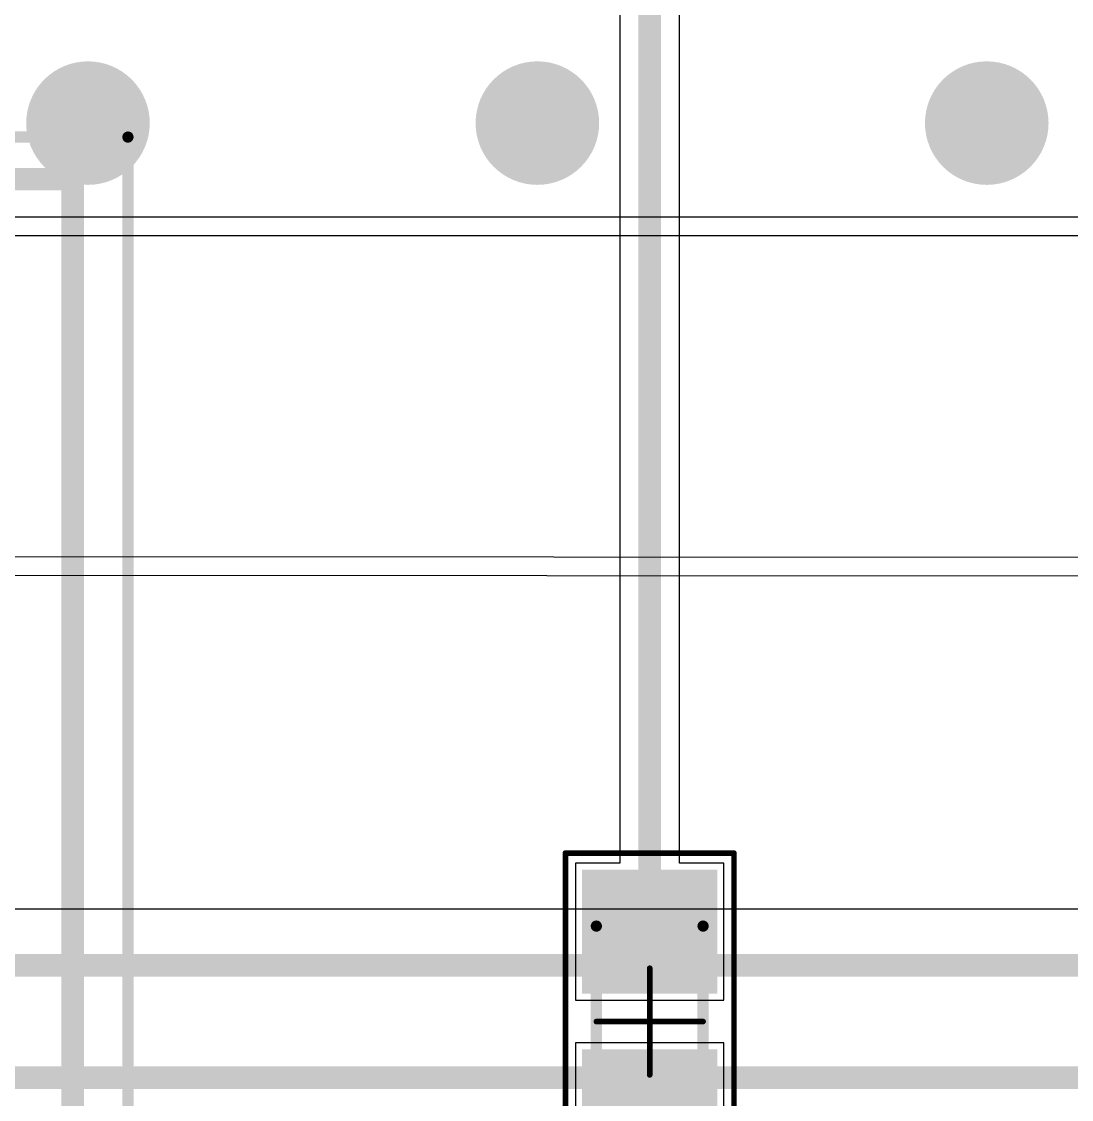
# Model space of a CAD drawing. Header units: millimetres. Extents: x 372 to 687, y 380 to 482.
# Drawn here: x 525.41 to 534.75, y 435.31 to 444.9 of the extents above; entities that cross this region are included whole.
import ezdxf

# ---------------------------------------------------------------- set-up
doc = ezdxf.new("R2010")
doc.units = ezdxf.units.MM
for name, color, linetype in [('BottomLayer', 5, 'Continuous'), ('InternalPlane1', 76, 'Continuous'), ('InternalPlane2', 16, 'Continuous'), ('Mechanical13', 56, 'Continuous'), ('Mechanical15', 56, 'Continuous'), ('MultiLayer', 9, 'Continuous'), ('TopLayer', 1, 'Continuous'), ('TopPaste', 8, 'Continuous'), ('TopSolder', 216, 'Continuous'), ('ViaHoleLayer', 16, 'Continuous')]:
    doc.layers.add(name, color=color, linetype=linetype)

# ---------------------------------------------------------------- blocks, each defined once
blk = doc.blocks.new('PCI_E_______36P_340')
at = {"layer": 'Mechanical13', "const_width": 0.2}
for points in [[(12.5001, 3.7466), (12.5001, -4.864)], [(-12.4999, -4.864), (12.5001, -4.864)]]:
    blk.add_lwpolyline(points, dxfattribs=at)
at = {"layer": 'Mechanical13', "const_width": 0.1}
blk.add_lwpolyline([(12.4501, -4.864, 1), (12.5501, -4.864, 1)], format="xyb", close=True, dxfattribs=at)
blk.add_lwpolyline([(12.4501, -4.864, 1), (12.5501, -4.864, 1)], format="xyb", close=True, dxfattribs=at)
at = {"layer": 'Mechanical15', "const_width": 0.1}
for points in [[(12.8755, 3.9946), (12.8755, -5.3555)], [(-12.5995, -5.3555), (12.8755, -5.3555)]]:
    blk.add_lwpolyline(points, dxfattribs=at)
at = {"layer": 'Mechanical15', "const_width": 0.05}
blk.add_lwpolyline([(12.8505, -5.3555, 1), (12.9005, -5.3555, 1)], format="xyb", close=True, dxfattribs=at)
blk.add_lwpolyline([(12.8505, -5.3555, 1), (12.9005, -5.3555, 1)], format="xyb", close=True, dxfattribs=at)
blk = doc.blocks.new('RESC0603_1608__N_376')
at = {"layer": 'Mechanical13', "const_width": 0.1}
for points in [[(0.85, 0.475), (-0.85, 0.475)], [(-0.85, -0.475), (-0.85, 0.475)], [(0.85, -0.475), (0.85, 0.475)], [(0.85, -0.475), (-0.85, -0.475)]]:
    blk.add_lwpolyline(points, dxfattribs=at)
at = {"layer": 'Mechanical13', "const_width": 0.05}
for points in [[(-0.875, 0.475, 1), (-0.825, 0.475, 1)], [(-0.875, 0.475, 1), (-0.825, 0.475, 1)], [(0.825, 0.475, 1), (0.875, 0.475, 1)], [(0.825, 0.475, 1), (0.875, 0.475, 1)], [(-0.875, -0.475, 1), (-0.825, -0.475, 1)], [(-0.875, -0.475, 1), (-0.825, -0.475, 1)], [(0.825, -0.475, 1), (0.875, -0.475, 1)], [(0.825, -0.475, 1), (0.875, -0.475, 1)]]:
    blk.add_lwpolyline(points, format="xyb", close=True, dxfattribs=at)
at = {"layer": 'Mechanical15', "const_width": 0.05}
for points in [[(1.5, 0.75), (-1.5, 0.75)], [(-1.5, -0.75), (-1.5, 0.75)], [(1.5, -0.75), (1.5, 0.75)], [(0, -0.475), (0, 0.475)], [(0.475, 0), (-0.475, 0)], [(1.5, -0.75), (-1.5, -0.75)]]:
    blk.add_lwpolyline(points, dxfattribs=at)
at = {"layer": 'Mechanical15', "const_width": 0.025}
for points in [[(-1.5125, 0.75, 1), (-1.4875, 0.75, 1)], [(-1.5125, 0.75, 1), (-1.4875, 0.75, 1)], [(1.4875, 0.75, 1), (1.5125, 0.75, 1)], [(1.4875, 0.75, 1), (1.5125, 0.75, 1)], [(-0.0125, 0.475, 1), (0.0125, 0.475, 1)], [(-0.4875, 0, 1), (-0.4625, 0, 1)], [(0.4625, 0, 1), (0.4875, 0, 1)], [(-0.0125, -0.475, 1), (0.0125, -0.475, 1)], [(-1.5125, -0.75, 1), (-1.4875, -0.75, 1)], [(-1.5125, -0.75, 1), (-1.4875, -0.75, 1)], [(1.4875, -0.75, 1), (1.5125, -0.75, 1)], [(1.4875, -0.75, 1), (1.5125, -0.75, 1)]]:
    blk.add_lwpolyline(points, format="xyb", close=True, dxfattribs=at)
at = {"layer": 'TopLayer'}
for points in [[(-0.35, -0.5), (-0.35, 0.5), (-1.25, -0.5), (-1.25, 0.5)], [(1.25, -0.5), (1.25, 0.5), (0.35, -0.5), (0.35, 0.5)]]:
    blk.add_solid(points, dxfattribs=at)
at = {"layer": 'TopPaste'}
for points in [[(-0.35, -0.5), (-0.35, 0.5), (-1.25, -0.5), (-1.25, 0.5)], [(1.25, -0.5), (1.25, 0.5), (0.35, -0.5), (0.35, 0.5)]]:
    blk.add_solid(points, dxfattribs=at)
at = {"layer": 'TopSolder'}
for points in [[(-0.2484, -0.6016), (-0.2484, 0.6016), (-1.3516, -0.6016), (-1.3516, 0.6016)], [(1.3516, -0.6016), (1.3516, 0.6016), (0.2484, -0.6016), (0.2484, 0.6016)]]:
    blk.add_solid(points, dxfattribs=at)

msp = doc.modelspace()

# ---------------------------------------------------------------- linework, layer by layer
at = {"layer": 'BottomLayer'}
for p, q in [((539.735, 443.1631), (522.5936, 443.1631)), ((522.5936, 443), (539.735, 443)), ((539.6571, 440.13), (525.3214, 440.1392)), ((524.6966, 439.9765), (539.94, 439.9667)), ((546.3291, 437), (524.7265, 437))]:
    msp.add_line(p, q, dxfattribs=at)
at = {"layer": 'BottomLayer', "const_width": 0.3}
for points in [[(525.8499, 444, 1), (526.1499, 444, 1)], [(529.8499, 444, 1), (530.1499, 444, 1)], [(533.8499, 444, 1), (534.1499, 444, 1)]]:
    msp.add_lwpolyline(points, format="xyb", close=True, dxfattribs=at)
at = {"layer": 'BottomLayer', "const_width": 0.2}
for points in [[(524.2554, 436.5005), (546.2005, 436.5005)], [(522.2554, 435.5005), (548.2005, 435.5005)]]:
    msp.add_lwpolyline(points, dxfattribs=at)
at = {"layer": 'InternalPlane1', "const_width": 0.55}
for points in [[(525.725, 444, 1), (526.2749, 444, 1)], [(529.725, 444, 1), (530.2749, 444, 1)], [(533.7249, 444, 1), (534.2749, 444, 1)]]:
    msp.add_lwpolyline(points, format="xyb", close=True, dxfattribs=at)
at = {"layer": 'InternalPlane2', "const_width": 0.55}
for points in [[(525.725, 444, 1), (526.2749, 444, 1)], [(529.725, 444, 1), (530.2749, 444, 1)], [(533.7249, 444, 1), (534.2749, 444, 1)]]:
    msp.add_lwpolyline(points, format="xyb", close=True, dxfattribs=at)
at = {"layer": 'MultiLayer', "const_width": 0.3}
for points in [[(525.8499, 444, 1), (526.1499, 444, 1)], [(529.8499, 444, 1), (530.1499, 444, 1)], [(533.8499, 444, 1), (534.1499, 444, 1)]]:
    msp.add_lwpolyline(points, format="xyb", close=True, dxfattribs=at)
at = {"layer": 'TopLayer'}
for p, q in [((531.2651, 440.2), (531.2651, 459.2)), ((530.7349, 459.0902), (530.7349, 440.2)), ((530.7349, 440.2), (530.7349, 437.41)), ((531.2651, 437.41), (531.2651, 440.2)), ((530.7349, 437.41), (530.34, 437.41)), ((530.34, 437.41), (530.34, 436.19)), ((531.66, 437.41), (531.2651, 437.41)), ((531.66, 436.19), (531.66, 437.41)), ((530.34, 436.19), (531.66, 436.19)), ((531.66, 435.81), (530.34, 435.81)), ((530.34, 435.81), (530.34, 434.59)), ((531.66, 434.59), (531.66, 435.81))]:
    msp.add_line(p, q, dxfattribs=at)
at = {"layer": 'TopLayer', "const_width": 0.2}
for points in [[(531, 440.2), (531, 459.2)], [(531, 436.8), (531, 440.2)]]:
    msp.add_lwpolyline(points, dxfattribs=at)
at = {"layer": 'TopLayer'}
for points, const_width in [([(525.8499, 444, 1), (526.1499, 444, 1)], 0.3), ([(529.8499, 444, 1), (530.1499, 444, 1)], 0.3), ([(533.8499, 444, 1), (534.1499, 444, 1)], 0.3), ([(530.95, 440.2, 1), (531.05, 440.2, 1)], 0.1), ([(530.95, 440.2, 1), (531.05, 440.2, 1)], 0.1), ([(530.95, 436.8, 1), (531.05, 436.8, 1)], 0.1)]:
    msp.add_lwpolyline(points, format="xyb", close=True, dxfattribs=dict(at, const_width=const_width))
at = {"layer": 'ViaHoleLayer', "const_width": 0.15}
for points in [[(525.925, 444, 1), (526.0749, 444, 1)], [(529.9249, 444, 1), (530.0749, 444, 1)], [(533.9249, 444, 1), (534.0749, 444, 1)]]:
    msp.add_lwpolyline(points, format="xyb", close=True, dxfattribs=at)

# ---------------------------------------------------------------- block references
for name, p, rotation in [('PCI_E_______36P_340', (521, 431), 90), ('RESC0603_1608__N_376', (531, 436), 270)]:
    msp.add_blockref(name, p, dxfattribs=dict(rotation=rotation))

doc.saveas('drawing.dxf')
